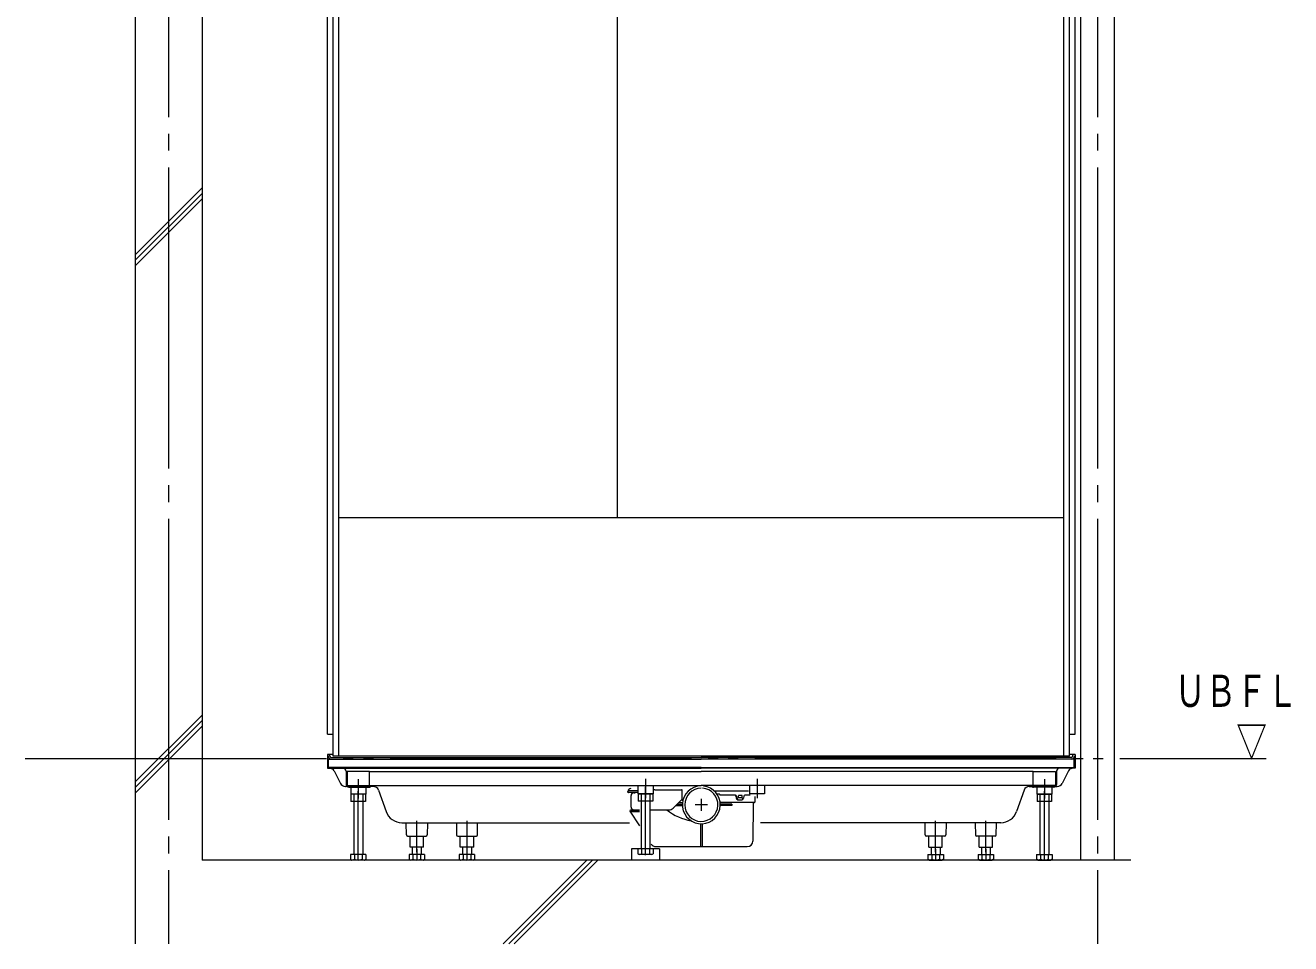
# Model space of a CAD drawing. Units: millimetres on the paper. Extents: x -305 to 305, y -152 to 152.
# Drawn here: x -147 to -71.4, y 20 to 74.9 of the extents above; entities that cross this region are included whole.
import ezdxf
from ezdxf.enums import TextEntityAlignment as Align

# ---------------------------------------------------------------- set-up
doc = ezdxf.new("R2010")
doc.units = ezdxf.units.MM
for name, pattern in [('DASHED2', [3, 2, -1]), ('LONG_CHAIN', [21, 18, -1, 1, -1]), ('LONG_DOUBLE_CHAIN', [21.8, 18, -1, 0.6, -0.6, 0.6, -1])]:
    doc.linetypes.add(name, pattern=pattern)
doc.layers.add('0-1_VIEW0001', color=7, linetype='DASHED2', lineweight=9)
doc.styles.add('ＭＳ ゴシック', font='')
doc.styles.get('ＭＳ ゴシック').set_extended_font_data('MS Gothic')

msp = doc.modelspace()

# ---------------------------------------------------------------- linework, layer by layer
at = {"layer": '0-1_VIEW0001', "linetype": 'Continuous'}
for p, q in [((-140.433, 108.425), (-140.433, 20.025)), ((-136.433, 108.425), (-136.433, 25.025)), ((-83.933, 108.425), (-83.933, 25.025)), ((-81.933, 108.425), (-81.933, 25.025)), ((-128.932, 32.558), (-128.932, 97.758)), ((-84.266, 32.558), (-84.266, 97.758)), ((-128.599, 31.225), (-128.599, 97.258)), ((-128.266, 31.225), (-128.266, 97.258)), ((-111.599, 45.491), (-111.599, 97.258)), ((-84.932, 44.625), (-84.932, 97.258)), ((-84.599, 31.225), (-84.599, 97.258)), ((-140.431, 61.203), (-136.431, 65.203)), ((-140.431, 60.87), (-136.431, 64.87)), ((-140.431, 60.537), (-136.431, 64.537)), ((-128.266, 45.491), (-84.932, 45.491)), ((-84.932, 31.225), (-84.932, 44.625)), ((-140.431, 29.691), (-136.431, 33.691)), ((-140.431, 29.358), (-136.431, 33.358)), ((-140.431, 29.024), (-136.431, 33.024)), ((-128.932, 32.558), (-128.599, 32.558)), ((-84.599, 32.558), (-84.266, 32.558)), ((-128.941, 31.325), (-128.941, 31.225)), ((-128.599, 31.325), (-128.941, 31.325)), ((-128.941, 31.225), (-128.903, 31.225)), ((-128.941, 31.219), (-128.941, 30.508)), ((-128.874, 31.058), (-106.599, 31.058)), ((-128.874, 30.558), (-128.874, 31.058)), ((-128.806, 31.256), (-128.807, 31.292)), ((-128.706, 31.158), (-106.599, 31.158)), ((-128.706, 31.058), (-106.599, 31.058)), ((-84.599, 31.225), (-128.599, 31.225)), ((-84.492, 31.158), (-106.599, 31.158)), ((-84.492, 31.058), (-106.599, 31.058)), ((-84.257, 31.325), (-84.599, 31.325)), ((-84.392, 31.256), (-84.391, 31.292)), ((-84.257, 31.225), (-84.295, 31.225)), ((-84.257, 31.325), (-84.257, 31.225)), ((-84.257, 31.219), (-84.257, 30.508)), ((-128.941, 30.914), (-128.941, 30.814)), ((-128.941, 30.508), (-106.599, 30.508)), ((-106.599, 30.558), (-128.874, 30.558)), ((-128.543, 30.362), (-128.166, 29.609)), ((-127.924, 30.484), (-127.928, 30.484)), ((-127.824, 30.341), (-127.824, 29.547)), ((-127.824, 30.321), (-127.824, 29.547)), ((-126.432, 30.314), (-127.766, 30.314)), ((-127.766, 30.314), (-127.766, 29.48)), ((-126.432, 29.48), (-126.432, 30.314)), ((-126.432, 29.48), (-126.432, 30.314)), ((-126.432, 30.314), (-106.599, 30.314)), ((-106.599, 30.558), (-84.324, 30.558)), ((-84.257, 30.508), (-106.599, 30.508)), ((-86.766, 30.314), (-106.599, 30.314)), ((-86.766, 29.48), (-86.766, 30.314)), ((-86.766, 29.48), (-86.766, 30.314)), ((-85.374, 30.341), (-85.374, 29.547)), ((-85.374, 30.321), (-85.374, 29.547)), ((-84.655, 30.362), (-85.032, 29.609)), ((-127.868, 29.425), (-127.834, 29.425)), ((-126.199, 29.425), (-127.834, 29.425)), ((-127.766, 29.48), (-126.432, 29.48)), ((-127.657, 29.38), (-126.457, 29.38)), ((-127.549, 29.425), (-127.549, 28.958)), ((-126.649, 28.958), (-127.549, 28.958)), ((-127.366, 28.958), (-127.366, 25.358)), ((-126.832, 28.958), (-126.832, 25.358)), ((-126.666, 28.958), (-126.666, 28.525)), ((-126.649, 29.425), (-126.649, 28.958)), ((-126.432, 29.48), (-106.599, 29.48)), ((-125.885, 29.203), (-125.433, 27.924)), ((-110.982, 29.091), (-110.982, 29.125)), ((-110.424, 29.158), (-110.949, 29.158)), ((-110.424, 29.058), (-110.949, 29.058)), ((-110.799, 28.191), (-110.799, 28.875)), ((-110.382, 29.447), (-110.382, 28.98)), ((-110.382, 28.98), (-109.482, 28.98)), ((-110.199, 28.958), (-110.199, 25.691)), ((-109.666, 28.958), (-109.666, 25.691)), ((-109.499, 28.98), (-109.499, 28.547)), ((-109.482, 29.447), (-109.482, 28.98)), ((-109.482, 29.192), (-109.452, 29.207)), ((-109.378, 29.225), (-107.782, 29.225)), ((-107.766, 29.238), (-107.766, 28.628)), ((-86.766, 29.48), (-106.599, 29.48)), ((-105.831, 29.158), (-103.772, 29.158)), ((-105.516, 28.958), (-105.659, 28.958)), ((-105.499, 28.941), (-105.499, 28.925)), ((-104.557, 28.908), (-105.482, 28.908)), ((-104.538, 28.851), (-104.518, 28.717)), ((-104.491, 28.851), (-104.471, 28.717)), ((-104.386, 28.765), (-104.386, 28.871)), ((-104.168, 28.888), (-104.369, 28.888)), ((-104.168, 28.748), (-104.369, 28.748)), ((-104.151, 28.765), (-104.151, 28.871)), ((-104.061, 28.85), (-104.077, 28.719)), ((-103.674, 28.908), (-103.995, 28.908)), ((-103.716, 29.447), (-103.716, 28.98)), ((-102.816, 28.98), (-103.716, 28.98)), ((-103.399, 28.825), (-103.399, 28.475)), ((-102.816, 29.447), (-102.816, 28.98)), ((-87.313, 29.203), (-87.766, 27.924)), ((-86.999, 29.425), (-85.364, 29.425)), ((-85.432, 29.48), (-86.766, 29.48)), ((-85.541, 29.38), (-86.741, 29.38)), ((-86.549, 29.425), (-86.549, 28.958)), ((-86.549, 28.958), (-85.649, 28.958)), ((-86.366, 28.958), (-86.366, 25.358)), ((-85.832, 28.958), (-85.832, 25.358)), ((-85.666, 28.958), (-85.666, 28.525)), ((-85.649, 29.425), (-85.649, 28.958)), ((-85.33, 29.425), (-85.364, 29.425)), ((-126.666, 28.525), (-127.532, 28.525)), ((-110.832, 28.008), (-110.291, 28.008)), ((-110.632, 28.025), (-110.291, 28.025)), ((-109.499, 28.547), (-110.366, 28.547)), ((-109.666, 28.025), (-108.521, 28.025)), ((-109.585, 28.025), (-108.521, 28.025)), ((-107.766, 28.641), (-108.285, 28.122)), ((-108.124, 28.283), (-107.732, 28.283)), ((-108.041, 28.366), (-107.732, 28.366)), ((-107.949, 28.458), (-107.725, 28.458)), ((-107.749, 28.611), (-107.696, 28.611)), ((-103.416, 28.458), (-105.474, 28.458)), ((-104.778, 28.366), (-105.467, 28.366)), ((-104.778, 28.283), (-105.467, 28.283)), ((-104.778, 28.366), (-104.778, 28.283)), ((-104.419, 28.631), (-104.176, 28.631)), ((-103.5, 28.442), (-103.52, 26.155)), ((-85.666, 28.525), (-86.532, 28.525)), ((-124.49, 27.258), (-110.895, 27.258)), ((-110.866, 27.975), (-110.866, 27.958)), ((-110.86, 27.94), (-110.296, 27.066)), ((-110.832, 27.925), (-110.291, 27.925)), ((-88.708, 27.258), (-103.065, 27.258)), ((-124.219, 26.524), (-124.231, 27.204)), ((-122.967, 27.204), (-122.979, 26.524)), ((-121.231, 27.204), (-121.219, 26.524)), ((-119.979, 26.524), (-119.967, 27.204)), ((-106.649, 27.192), (-106.649, 25.825)), ((-106.549, 27.192), (-106.549, 25.825)), ((-93.219, 26.524), (-93.231, 27.204)), ((-91.967, 27.204), (-91.979, 26.524)), ((-90.231, 27.204), (-90.219, 26.524)), ((-88.979, 26.524), (-88.967, 27.204)), ((-124.153, 26.458), (-123.045, 26.458)), ((-123.999, 25.791), (-123.999, 26.458)), ((-123.199, 25.791), (-123.999, 25.791)), ((-123.869, 25.791), (-123.869, 25.358)), ((-123.336, 25.791), (-123.336, 25.358)), ((-123.199, 25.791), (-123.199, 26.458)), ((-121.153, 26.458), (-120.033, 26.458)), ((-120.999, 25.791), (-120.999, 26.458)), ((-120.199, 25.791), (-120.999, 25.791)), ((-120.869, 25.791), (-120.869, 25.358)), ((-120.336, 25.791), (-120.336, 25.358)), ((-120.199, 25.791), (-120.199, 26.458)), ((-109.314, 25.825), (-103.853, 25.825)), ((-92.045, 26.458), (-93.165, 26.458)), ((-92.999, 25.791), (-92.999, 26.458)), ((-92.862, 25.791), (-92.862, 25.358)), ((-92.329, 25.791), (-92.329, 25.358)), ((-89.045, 26.458), (-90.153, 26.458)), ((-89.999, 25.791), (-89.999, 26.458)), ((-89.999, 25.791), (-89.199, 25.791)), ((-89.862, 25.791), (-89.862, 25.358)), ((-89.329, 25.791), (-89.329, 25.358)), ((-89.199, 25.791), (-89.199, 26.458)), ((-80.932, 25.025), (-136.433, 25.025)), ((-127.561, 25.358), (-127.561, 25.07)), ((-126.637, 25.358), (-127.561, 25.358)), ((-127.561, 25.07), (-127.482, 25.025)), ((-126.712, 25.025), (-127.479, 25.025)), ((-127.33, 25.358), (-127.33, 25.07)), ((-126.868, 25.358), (-126.868, 25.07)), ((-126.716, 25.025), (-126.637, 25.07)), ((-126.637, 25.358), (-126.637, 25.07)), ((-123.141, 25.358), (-124.064, 25.358)), ((-124.064, 25.358), (-124.064, 25.07)), ((-124.064, 25.07), (-123.986, 25.025)), ((-123.216, 25.025), (-123.982, 25.025)), ((-123.833, 25.358), (-123.833, 25.07)), ((-123.372, 25.358), (-123.372, 25.07)), ((-123.219, 25.025), (-123.141, 25.07)), ((-123.141, 25.358), (-123.141, 25.07)), ((-121.064, 25.358), (-121.064, 25.07)), ((-120.141, 25.358), (-121.064, 25.358)), ((-121.064, 25.07), (-120.986, 25.025)), ((-120.216, 25.025), (-120.982, 25.025)), ((-120.833, 25.358), (-120.833, 25.07)), ((-120.372, 25.358), (-120.372, 25.07)), ((-120.219, 25.025), (-120.141, 25.07)), ((-120.141, 25.358), (-120.141, 25.07)), ((-113.442, 25.025), (-118.442, 20.025)), ((-113.108, 25.025), (-118.108, 20.025)), ((-112.775, 25.025), (-117.775, 20.025)), ((-109.099, 25.024), (-110.766, 25.024)), ((-109.471, 25.691), (-110.394, 25.691)), ((-110.394, 25.691), (-110.394, 25.403)), ((-110.394, 25.403), (-110.316, 25.358)), ((-109.549, 25.358), (-110.316, 25.358)), ((-110.163, 25.691), (-110.163, 25.403)), ((-109.702, 25.691), (-109.702, 25.403)), ((-109.549, 25.358), (-109.471, 25.403)), ((-109.471, 25.691), (-109.471, 25.403)), ((-109.099, 25.691), (-109.099, 25.024)), ((-93.058, 25.358), (-92.134, 25.358)), ((-93.058, 25.358), (-93.058, 25.07)), ((-92.979, 25.025), (-93.058, 25.07)), ((-92.982, 25.025), (-92.216, 25.025)), ((-92.827, 25.358), (-92.827, 25.07)), ((-92.365, 25.358), (-92.365, 25.07)), ((-92.134, 25.07), (-92.212, 25.025)), ((-92.134, 25.358), (-92.134, 25.07)), ((-90.058, 25.358), (-90.058, 25.07)), ((-90.058, 25.358), (-89.134, 25.358)), ((-89.979, 25.025), (-90.058, 25.07)), ((-89.982, 25.025), (-89.216, 25.025)), ((-89.827, 25.358), (-89.827, 25.07)), ((-89.365, 25.358), (-89.365, 25.07)), ((-89.134, 25.07), (-89.212, 25.025)), ((-89.134, 25.358), (-89.134, 25.07)), ((-86.561, 25.358), (-85.637, 25.358)), ((-86.561, 25.358), (-86.561, 25.07)), ((-86.482, 25.025), (-86.561, 25.07)), ((-86.486, 25.025), (-85.719, 25.025)), ((-86.33, 25.358), (-86.33, 25.07)), ((-85.868, 25.358), (-85.868, 25.07)), ((-85.637, 25.07), (-85.716, 25.025)), ((-85.637, 25.358), (-85.637, 25.07))]:
    msp.add_line(p, q, dxfattribs=at)
at = {"layer": '0-1_VIEW0001', "linetype": 'LONG_CHAIN'}
for p, q in [((-138.432, 108.425), (-138.432, 20.025)), ((-82.932, 108.425), (-82.932, 20.025)), ((-127.099, 29.857), (-127.099, 28.706)), ((-109.932, 29.879), (-109.932, 28.729)), ((-103.266, 29.879), (-103.266, 28.729)), ((-86.099, 29.857), (-86.099, 28.706)), ((-127.099, 24.988), (-127.099, 29.132)), ((-109.932, 25.321), (-109.932, 29.407)), ((-86.099, 24.988), (-86.099, 29.132)), ((-106.235, 28.325), (-106.963, 28.325)), ((-106.599, 28.689), (-106.599, 27.961)), ((-123.599, 25.489), (-123.599, 27.372)), ((-123.599, 25.489), (-123.599, 27.372)), ((-120.599, 25.489), (-120.599, 27.372)), ((-120.599, 25.489), (-120.599, 27.372)), ((-92.599, 25.489), (-92.599, 27.372)), ((-92.599, 25.489), (-92.599, 27.372)), ((-89.599, 25.489), (-89.599, 27.372)), ((-123.602, 25.672), (-123.602, 25.025)), ((-120.602, 25.672), (-120.602, 25.025)), ((-92.596, 25.672), (-92.596, 25.025)), ((-89.596, 25.672), (-89.596, 25.025))]:
    msp.add_line(p, q, dxfattribs=at)
at = {"layer": '0-1_VIEW0001', "linetype": 'LONG_DOUBLE_CHAIN'}
msp.add_line((-146.991, 31.091), (-72.844, 31.091), dxfattribs=at)
at = {"layer": '0-1_VIEW0001', "linetype": 'Continuous'}
for points in [[(-84.324, 30.558), (-84.324, 31.058), (-106.599, 31.058)], [(-86.766, 30.314), (-85.432, 30.314), (-85.432, 29.48)], [(-126.666, 28.958), (-127.532, 28.958), (-127.532, 28.525)], [(-109.499, 28.98), (-110.366, 28.98), (-110.366, 28.547)], [(-85.666, 28.958), (-86.532, 28.958), (-86.532, 28.525)], [(-92.999, 25.791), (-92.199, 25.791), (-92.199, 26.458)], [(-109.099, 25.691), (-110.766, 25.691), (-110.766, 25.024)]]:
    msp.add_lwpolyline(points, dxfattribs=at)
for centre, radius, start, end in [((-128.706, 31.258), 0.2, 189.59407, 270), ((-128.84, 31.291), 0.0333, 1, 90), ((-128.706, 31.258), 0.1, 181, 270), ((-84.492, 31.258), 0.1, 270, 359), ((-84.492, 31.258), 0.2, 270, 350.40593), ((-84.358, 31.291), 0.0333, 90, 179), ((-128.752, 30.258), 0.233, 26.56505, 90), ((-127.991, 30.341), 0.167, 0, 90), ((-85.207, 30.341), 0.167, 90, 180), ((-84.447, 30.258), 0.233, 90.6019, 153.43495), ((-127.868, 29.758), 0.333, 206.56505, 270), ((-127.657, 29.547), 0.167, 180, 270), ((-85.541, 29.547), 0.167, 270, 0), ((-85.33, 29.758), 0.333, 270, 333.43495), ((-126.457, 29.547), 0.167, 270, 336.42182), ((-126.2, 29.091), 0.333, 19.50245, 90), ((-110.815, 29.125), 0.167, 90, 178.99997), ((-110.949, 29.125), 0.0333, 90, 180), ((-110.949, 29.091), 0.0333, 180, 270), ((-110.632, 28.875), 0.167, 90, 180), ((-110.608, 29.208), 0.167, 270, 295.84193), ((-109.378, 29.058), 0.167, 90, 116.54316), ((-107.822, 29.063), 0.167, 70.37334, 76.35592), ((-106.599, 28.325), 1.133, 101.7448, 83.00925), ((-106.599, 28.325), 0.992, 90.94734, 86.07582), ((-105.516, 28.941), 0.0167, 0, 90), ((-105.482, 28.925), 0.0167, 180, 270), ((-104.604, 28.841), 0.0667, 8.39839, 90), ((-104.557, 28.841), 0.0667, 8.38503, 90), ((-104.369, 28.871), 0.0167, 90, 180), ((-104.369, 28.765), 0.0167, 180, 270), ((-104.168, 28.871), 0.0167, 0, 90), ((-104.168, 28.765), 0.0167, 270, 0), ((-103.995, 28.841), 0.0667, 90, 172.97975), ((-86.999, 29.091), 0.333, 90, 160.49755), ((-86.741, 29.547), 0.167, 203.57818, 270), ((-110.832, 27.975), 0.0333, 90, 180), ((-110.632, 28.191), 0.167, 180, 270), ((-106.599, 30.632), 3.324, 231.66198, 259.62232), ((-108.521, 28.358), 0.333, 270, 315), ((-107.749, 28.628), 0.0167, 180, 270), ((-104.419, 28.731), 0.1, 188.39839, 270), ((-104.372, 28.731), 0.1, 188.38503, 270), ((-104.176, 28.731), 0.1, 270, 352.97975), ((-103.483, 28.441), 0.0167, 90, 179.5), ((-103.416, 28.475), 0.0167, 270, 0), ((-124.49, 28.258), 1, 199.50245, 270), ((-110.832, 27.958), 0.0333, 180, 270), ((-107.102, 27.603), 0.0033, 235.11231, 0), ((-88.708, 28.258), 1, 270, 340.49755), ((-124.153, 26.525), 0.0667, 181.00003, 270), ((-123.045, 26.525), 0.0667, 270, 358.99997), ((-121.153, 26.525), 0.0667, 181.00003, 270), ((-120.045, 26.525), 0.0667, 270, 358.99997), ((-93.153, 26.525), 0.0667, 181.00003, 270), ((-92.045, 26.525), 0.0667, 270, 358.99997), ((-90.153, 26.525), 0.0667, 181.00003, 270), ((-89.045, 26.525), 0.0667, 270, 358.99997), ((-109.313, 26.158), 0.333, 212.85308, 270), ((-103.853, 26.158), 0.333, 270, 359.5), ((-127.489, 25.325), 0.3, 271.20516, 301.93849), ((-127.099, 25.635), 0.611, 247.78221, 292.21882), ((-126.709, 25.325), 0.3, 238.06151, 268.79484), ((-123.992, 25.325), 0.3, 271.20516, 301.93849), ((-123.602, 25.635), 0.611, 247.78221, 292.21882), ((-123.213, 25.325), 0.3, 238.06151, 268.79484), ((-120.992, 25.325), 0.3, 271.20516, 301.93849), ((-120.602, 25.635), 0.611, 247.78221, 292.21882), ((-120.213, 25.325), 0.3, 238.06151, 268.79484), ((-110.322, 25.658), 0.3, 271.20516, 301.93849), ((-109.932, 25.968), 0.611, 247.78221, 292.21882), ((-109.543, 25.658), 0.3, 238.06151, 268.79484), ((-92.985, 25.325), 0.3, 271.20516, 301.93849), ((-92.596, 25.635), 0.611, 247.78118, 292.2178), ((-92.206, 25.325), 0.3, 238.06151, 268.79485), ((-89.985, 25.325), 0.3, 271.20516, 301.93849), ((-89.596, 25.635), 0.611, 247.78118, 292.2178), ((-89.206, 25.325), 0.3, 238.06151, 268.79485), ((-86.489, 25.325), 0.3, 271.20516, 301.93849), ((-86.099, 25.635), 0.611, 247.78118, 292.2178), ((-85.709, 25.325), 0.3, 238.06151, 268.79485)]:
    msp.add_arc(centre, radius, start, end, dxfattribs=at)

# ---------------------------------------------------------------- texts
at = {"layer": '0-1_VIEW0001', "style": 'ＭＳ ゴシック', "width": 0.7}
for s, p in [('ＵＢＦＬ', (-78.304, 33.603)), ('\u3000\u3000▽', (-78.304, 30.605))]:
    msp.add_text(s, height=1.921, dxfattribs=at).set_placement(p, align=Align.BOTTOM_LEFT)

doc.saveas('drawing.dxf')
